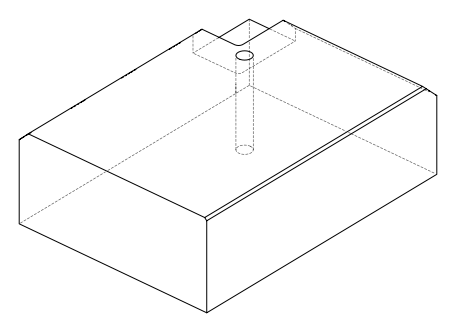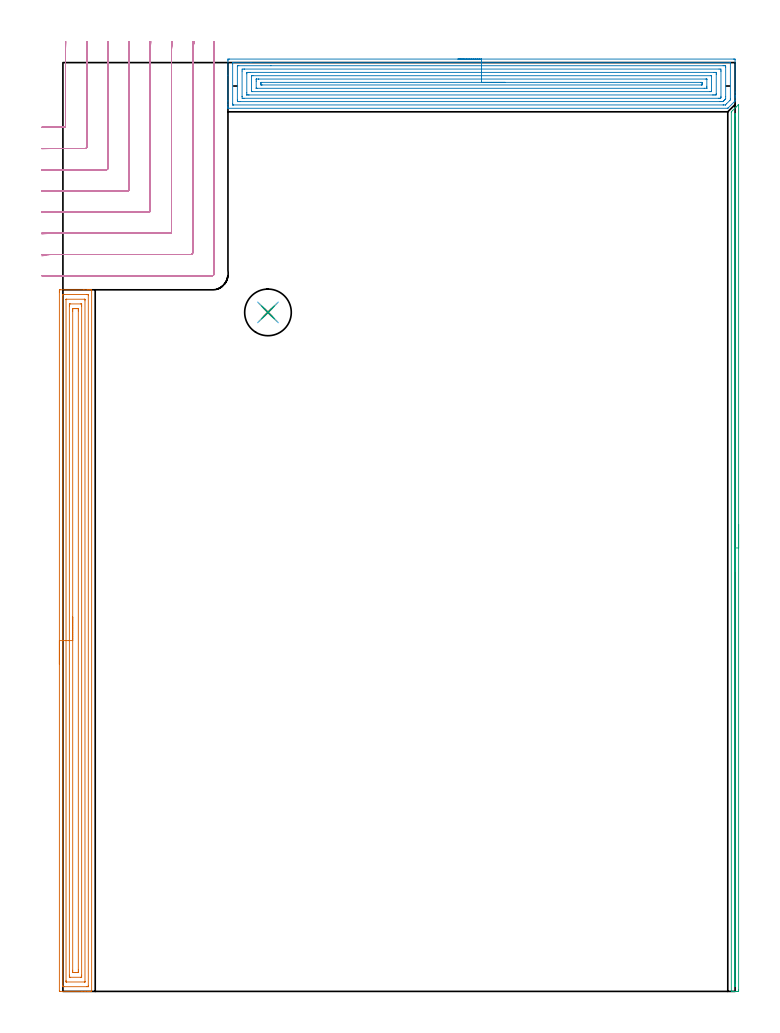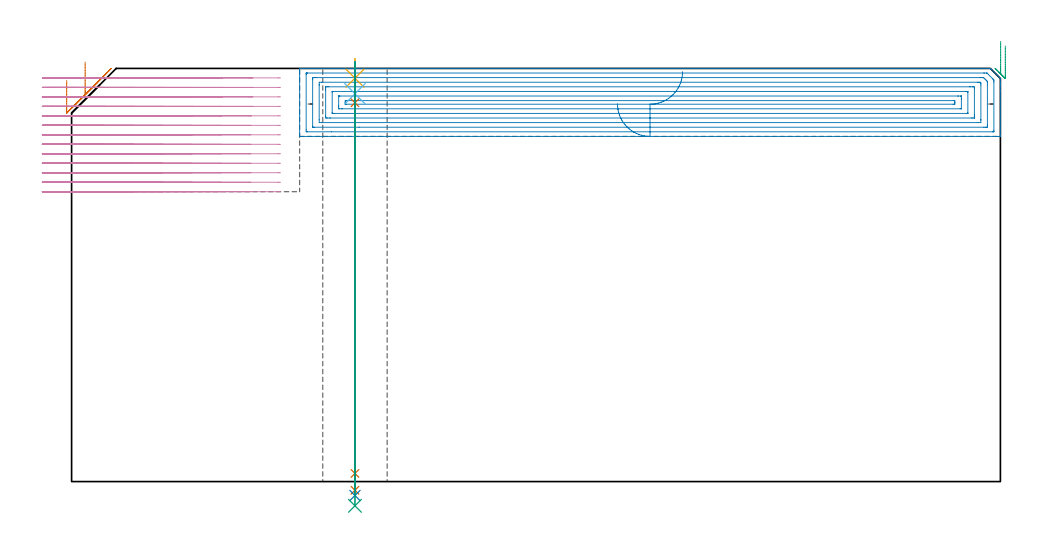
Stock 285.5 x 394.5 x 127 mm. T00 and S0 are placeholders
(PLAN: 9 operations, 6 tool changes, 59.6 min)
(1 AREA_MILL | FG_CHAMFER_SURFACE | UGT0205_001 | 12.21 min | 28614 mm3)
(2 AREA_MILL_1 | FG_CHAMFER_SURFACE_1 | UGT0205_001 | 14.05 min | 48790 mm3)
(3 AREA_MILL_2 | FG_CHAMFER_SURFACE_2 | UGT0205_001 | 6.14 min | 1799 mm3)
(4 MILL_CORNER_NOTCH_RECTANGULAR | CORNER_NOTCH_RECTANGULAR | NXT0201_011 | Follow Part, ap 3, ae 75% | 25.45 min | 253652 mm3)
(5 SPOT_DRILL | STEP1HOLE | NXT0321_9005460120000 | 0.05 min | 173 mm3)
(6 DRILL_BLIND_HOLE_INTO_CENTER | STEP1HOLE | NXT0301_023 | 0.04 min | 86 mm3)
(7 GUN_DRILL_THROUGH_HOLE | STEP1HOLE | UGT0307_001 | 0.57 min | 2331 mm3)
(8 SPADE_DRILL_TO_ENLARGE_THROUGH_HOLE | STEP1HOLE | UGT0306_003 | 0.53 min | 12946 mm3)
(9 DRILL_TO_ENLARGE_THROUGH_HOLE | STEP1HOLE | UGT0301_264 | 0.55 min | 23496 mm3)
(TOOL UGT0205_001 | Chamfer Mill 20 x 3 x 45 deg. | D20 FL50 Z2)
(TOOL NXT0201_011 | ENDMILL 12mm [2P460-1200-NA 1630] | D12 FL38 Z6)
(TOOL NXT0321_9005460120000 | NC Spot Drill, 142deg, 12mm, Carbide, Uncoated | D12 PA142 FL30 Z2)
(TOOL NXT0301_023 | Carbide Drill 5.2mm [860.1-0520-016A1-MM 2214] | D5.2 PA140 FL28 Z2)
(TOOL UGT0307_001 | Gun Drill 5 mm | D5 PA130 FL24 Z1)
(TOOL UGT0306_003 | Spade Drill 12.5mm | D12.5 PA132 FL10 Z2)
(TOOL UGT0301_264 | Twist Drill 19.8 mm | D19.8 PA118 FL140 Z2)
(OP 1 AREA_MILL)
G17 G21 G94 G90
T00 M6
G54
G17 G0 G90 X-1.5 Y139. S1061 M3
G43 Z137. H0
Z123.3
G94 G1 Y139.038 Z122.428 F250.
Y139.152 Z121.564
Y139.341 Z120.712
Y139.603 Z119.88
Y139.937 Z119.074
Y140.34 Z118.3
Y140.808 Z117.564
Y141.34 Z116.872
Y141.929 Z116.229
Y142.572 Z115.64
Y143.264 Z115.108
Y144. Z114.64
Y144.774 Z114.237
Y145.58 Z113.903
Y146.412 Z113.641
Y147.264 Z113.452
Y148.128 Z113.338
Y149. Z113.3
Y297.086
X-1.499 Y297.375 Z113.301
X-1.494 Y297.974 Z113.304
X-1.492 Y297.993 Z113.306
X-0.896 Y298. Z113.901
X8.919 Z123.714
X10.349 Z125.145
X10.704 Z125.499
X11.414 Z126.214
X11.72 Z126.519
X12.14 Y297.993 Z126.931
X12.197 Y297.99 Z126.988
X12.2 Y297.822 Z127.
Y0.178
X12.197 Y0.01 Z126.988
X12.14 Y0.007 Z126.931
X11.72 Y0. Z126.519
X11.414 Z126.214
X10.704 Z125.499
X9.457 Z124.254
X8.027 Z122.823
X-1.165 Z113.632
X-1.492 Y0.01 Z113.306
X-1.499 Y0.335 Z113.299
Y0.348
X-1.5 Y149. Z113.3
X-0.086 Z114.714
Y295.669
X-0.084 Y295.751 Z114.716
X-0.079 Y295.915 Z114.721
X-0.075 Y295.991 Z114.725
X-0.055 Y295.994 Z114.745
X-0.004 Y295.997 Z114.796
X0.477 Y296. Z115.277
X10.293 Z125.093
X10.704 Y295.997 Z125.504
X10.762 Y295.994 Z125.562
X10.774 Y295.991 Z125.574
X10.779 Y295.941 Z125.579
X10.783 Y295.833 Z125.583
X10.785 Y295.67 Z125.585
X10.786 Y295.588 Z125.586
Y2.331
X10.784 Y2.248 Z125.584
X10.779 Y2.085 Z125.579
X10.775 Y2.009 Z125.575
X10.755 Y2.006 Z125.555
X10.704 Y2.003 Z125.504
X10.223 Y2. Z125.023
X0.408 Z115.208
X-0.004 Y2.003 Z114.796
X-0.062 Y2.006 Z114.738
X-0.074 Y2.009 Z114.726
X-0.079 Y2.058 Z114.721
X-0.083 Y2.167 Z114.717
X-0.085 Y2.33 Z114.715
X-0.086 Y2.412 Z114.714
Y149.
X1.328 Z116.128
X1.329 Y293.8 Z116.129
Y293.913
X1.332 Y293.969 Z116.132
X1.335 Y293.988 Z116.135
X1.382 Y293.993 Z116.182
X1.582 Y293.999 Z116.382
X9.119 Z123.919
X9.252 Y293.995 Z124.052
X9.354 Y293.99 Z124.154
X9.365 Y293.949 Z124.165
X9.368 Y293.8 Z124.168
X9.371 Y293.347 Z124.171
Y4.2
Y4.087
X9.368 Y4.031 Z124.168
X9.365 Y4.012 Z124.165
X9.318 Y4.007 Z124.118
X9.118 Y4.001 Z123.918
X1.581 Z116.381
X1.448 Y4.004 Z116.248
X1.346 Y4.01 Z116.146
X1.335 Y4.051 Z116.135
X1.332 Y4.2 Z116.132
X1.329 Y4.653 Z116.129
X1.328 Y149. Z116.128
X2.743 Z117.543
Y291.118
X2.747 Y291.938 Z117.547
X2.749 Y291.988 Z117.549
X2.796 Y291.992 Z117.596
X2.905 Y291.997 Z117.705
X3.125 Y291.999 Z117.925
X7.58 Z122.38
X7.796 Y291.997 Z122.596
X7.904 Y291.993 Z122.704
X7.95 Y291.989 Z122.75
X7.952 Y291.95 Z122.752
X7.957 Y291.188 Z122.757
Y291.118
Y6.881
X7.953 Y6.062 Z122.753
X7.951 Y6.012 Z122.751
X7.904 Y6.008 Z122.704
X7.795 Y6.003 Z122.595
X7.575 Y6.001 Z122.375
X3.12 Z117.92
X2.904 Y6.003 Z117.704
X2.796 Y6.007 Z117.596
X2.75 Y6.011 Z117.55
X2.748 Y6.05 Z117.548
X2.743 Y6.812 Z117.543
Y6.881
Y149.
X4.157 Z118.957
Y288.738
X4.158 Y289.331 Z118.958
X4.16 Y289.629 Z118.96
X4.164 Y289.932 Z118.964
X4.171 Y289.991 Z118.971
X4.208 Y289.993 Z119.008
X4.291 Y289.997 Z119.091
X4.458 Y289.999 Z119.258
X4.682 Y290. Z119.482
X5.574 Z120.374
X6.242 Y289.998 Z121.042
X6.47 Y289.996 Z121.27
X6.528 Y289.99 Z121.328
X6.536 Y289.974 Z121.336
X6.539 Y289.928 Z121.339
X6.542 Y289.331 Z121.342
X6.543 Y289.03 Z121.343
Y9.262
X6.542 Y8.669 Z121.342
X6.54 Y8.371 Z121.34
X6.536 Y8.068 Z121.336
X6.529 Y8.009 Z121.329
X6.492 Y8.006 Z121.292
X6.409 Y8.003 Z121.209
X6.242 Y8.001 Z121.042
X6.018 Y8. Z120.818
X5.126 Z119.926
X4.458 Y8.002 Z119.258
X4.23 Y8.004 Z119.03
X4.172 Y8.01 Z118.972
X4.164 Y8.026 Z118.964
X4.161 Y8.072 Z118.961
X4.158 Y8.669 Z118.958
X4.157 Y8.97 Z118.957
Y149.
Y149.872 Z118.995
Y150.736 Z119.109
Y151.588 Z119.298
Y152.42 Z119.56
Y153.226 Z119.894
Y154. Z120.297
Y154.736 Z120.765
Y155.428 Z121.296
Y156.071 Z121.886
Y156.66 Z122.529
Y157.192 Z123.221
Y157.66 Z123.957
Y158.063 Z124.731
Y158.397 Z125.537
Y158.659 Z126.369
Y158.848 Z127.22
Y158.962 Z128.085
Y159. Z128.957
G0 Z137.
M5
M2
(OP 2 AREA_MILL_1)
G17 G21 G94 G90
T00 M6
G54
G17 G0 G90 X167.8 Y396. S1061 M3
G43 Z137. H0
Z116.1
G94 G1 X167.838 Z115.228 F250.
X167.952 Z114.364
X168.141 Z113.512
X168.403 Z112.68
X168.737 Z111.874
X169.14 Z111.1
X169.608 Z110.364
X170.14 Z109.672
X170.729 Z109.029
X171.372 Z108.44
X172.064 Z107.908
X172.8 Z107.44
X173.574 Z107.037
X174.38 Z106.703
X175.212 Z106.441
X176.064 Z106.252
X176.928 Z106.138
X177.8 Z106.1
X284.895
X285.17 Y395.997 Z106.102
X285.49 Y395.992 Z106.106
X285.5 Y395.666 Z106.431
Y381.976 Z120.119
Y380.508 Z121.589
Y380.189 Z121.907
Y379.551 Z122.549
Y378.205 Z123.895
X285.489 Y378.189 Z123.911
X285.192 Y377.891 Z124.207
X282.646 Y375.346 Z126.753
X282.486 Y375.188 Z126.91
X282.395 Y375.104 Z126.989
X282.217 Y375.1 Z127.
X70.259
X70.11 Y375.102 Z126.988
X70.107 Y375.159 Z126.932
X70.1 Y375.543 Z126.556
Y375.977 Z126.123
Y376.614 Z125.481
Y377.827 Z124.27
Y378.402 Z123.693
Y389.124 Z112.973
X70.101 Y395.379 Z106.718
X70.104 Y395.981 Z106.116
X70.107 Y395.992 Z106.106
X70.705 Y396. Z106.1
X177.8
Y394.586 Z107.514
X283.11 Y394.585 Z107.515
X283.21 Y394.584 Z107.516
X283.409 Y394.579 Z107.521
X283.491 Y394.57 Z107.53
X283.494 Y394.541 Z107.559
X283.496 Y394.486 Z107.614
X283.5 Y394.095 Z108.005
X283.499 Y379.295 Z122.805
X283.497 Y378.907 Z123.193
X283.49 Y378.655 Z123.445
X283.249 Y378.402 Z123.698
X283.18 Y378.331 Z123.769
X281.841 Y376.991 Z125.109
X281.462 Y376.614 Z125.486
X281.391 Y376.548 Z125.552
X281.366 Y376.527 Z125.573
X281.325 Y376.521 Z125.579
X280.532 Y376.515 Z125.585
X280.432
X72.49
X72.39 Y376.516 Z125.584
X72.191 Y376.521 Z125.579
X72.109 Y376.53 Z125.57
X72.106 Y376.559 Z125.541
X72.104 Y376.614 Z125.486
X72.1 Y377.005 Z125.095
X72.101 Y393.982 Z108.118
X72.108 Y394.486 Z107.614
X72.11 Y394.576 Z107.524
X72.29 Y394.582 Z107.518
X72.391 Y394.585 Z107.515
X79.815 Y394.586 Z107.514
X177.8
Y393.172 Z108.928
X280.432 Y393.171 Z108.929
X280.853 Y393.17 Z108.93
X281.325 Y393.167 Z108.933
X281.473 Y393.165 Z108.935
X281.49 Y392.874 Z109.226
X281.496 Y392.698 Z109.402
X281.499 Y392.524 Z109.576
X281.5 Y380.013 Z122.087
X281.495 Y379.295 Z122.805
X281.493 Y379.126 Z122.974
X281.44 Y379.051 Z123.049
X281.325 Y378.927 Z123.173
X281.063 Y378.663 Z123.437
X280.802 Y378.402 Z123.698
X280.617 Y378.217 Z123.883
X280.432 Y378.036 Z124.064
X280.322 Y377.936 Z124.164
X280.222 Y377.933 Z124.167
X280.011 Y377.93 Z124.17
X279.54 Y377.929 Z124.171
X279.12 Y377.928 Z124.172
X75.168 Y377.929 Z124.171
X74.747 Y377.93 Z124.17
X74.275 Y377.933 Z124.167
X74.127 Y377.935 Z124.165
X74.11 Y378.226 Z123.874
X74.104 Y378.402 Z123.698
X74.101 Y378.576 Z123.524
Y392.873 Z109.227
X74.106 Y393.049 Z109.051
X74.11 Y393.16 Z108.94
X74.158 Y393.165 Z108.935
X74.275 Y393.167 Z108.933
X74.696 Y393.171 Z108.929
X88.364 Y393.172 Z108.928
X177.8
Y391.757 Z110.343
X278.695
X279.483 Y391.75 Z110.35
X279.5 Y390.951 Z111.149
Y390.911 Z111.189
Y380.189 Z121.911
X279.496 Y379.762 Z122.338
X279.49 Y379.551 Z122.549
X279.387 Y379.448 Z122.652
X279.276 Y379.35 Z122.75
X279.07 Y379.346 Z122.754
X278.647 Y379.343 Z122.757
X278.6
X76.905
X76.117 Y379.35 Z122.75
X76.1 Y380.149 Z121.951
Y380.189 Z121.911
X76.101 Y390.911 Z111.189
X76.115 Y391.75 Z110.35
X76.953 Y391.757 Z110.343
X77.
X177.8
Y390.343 Z111.757
X276.538
X276.862 Y390.342 Z111.758
X277.435 Y390.338 Z111.762
X277.477 Y390.336 Z111.764
X277.49 Y390.324 Z111.776
X277.496 Y390.277 Z111.823
X277.499 Y390.018 Z112.082
X277.5 Y389.379 Z112.721
X277.499 Y381.338 Z120.762
X277.496 Y381.082 Z121.018
X277.49 Y380.77 Z121.33
X277.181 Y380.763 Z121.337
X276.862 Y380.759 Z121.341
X276.295 Y380.757 Z121.343
X275.97
X79.062
X78.738 Y380.758 Z121.342
X78.165 Y380.762 Z121.338
X78.123 Y380.764 Z121.336
X78.11 Y380.776 Z121.324
X78.104 Y380.823 Z121.277
X78.101 Y381.082 Z121.018
X78.1 Y381.721 Z120.379
X78.101 Y389.762 Z112.338
X78.104 Y390.018 Z112.082
X78.11 Y390.33 Z111.77
X78.419 Y390.337 Z111.763
X78.738 Y390.341 Z111.759
X79.305 Y390.343 Z111.757
X79.63
X177.8
Y388.929 Z113.171
X275.273
X275.437 Y388.927 Z113.173
X275.477 Y388.924 Z113.176
X275.489 Y388.922 Z113.178
X275.492 Y388.912 Z113.188
X275.496 Y388.875 Z113.225
X275.5 Y388.702 Z113.398
X275.499 Y382.447 Z119.653
X275.495 Y382.305 Z119.795
X275.49 Y382.194 Z119.906
X275.484 Y382.177 Z119.923
X275.469 Y382.175 Z119.925
X275.426 Y382.174 Z119.926
X275.078 Y382.171 Z119.929
X274.882
X80.327
X80.163 Y382.173 Z119.927
X80.123 Y382.176 Z119.924
X80.111 Y382.178 Z119.922
X80.108 Y382.188 Z119.912
X80.104 Y382.225 Z119.875
X80.1 Y382.398 Z119.702
X80.101 Y388.653 Z113.447
X80.105 Y388.795 Z113.305
X80.11 Y388.906 Z113.194
X80.116 Y388.923 Z113.177
X80.131 Y388.925 Z113.175
X80.174 Y388.926 Z113.174
X80.522 Y388.929 Z113.171
X80.718
X177.8
Y387.515 Z114.585
X273.116 Y387.514 Z114.586
X273.293 Y387.513 Z114.587
X273.469 Y387.509 Z114.591
X273.486 Y387.508 Z114.592
X273.49 Y387.497 Z114.603
X273.496 Y387.462 Z114.638
X273.499 Y387.406 Z114.694
X273.5 Y384.449 Z117.651
X273.498 Y383.763 Z118.337
X273.495 Y383.659 Z118.441
X273.49 Y383.608 Z118.492
X273.487 Y383.592 Z118.508
X273.465 Y383.59 Z118.51
X273.293 Y383.588 Z118.512
X272.577 Y383.585 Z118.515
X272.4
X82.484 Y383.586 Z118.514
X82.307 Y383.587 Z118.513
X82.131 Y383.591 Z118.509
X82.114 Y383.592 Z118.508
X82.11 Y383.603 Z118.497
X82.104 Y383.639 Z118.461
X82.101 Y383.694 Z118.406
X82.1 Y386.651 Z115.449
X82.102 Y387.337 Z114.763
X82.105 Y387.441 Z114.659
X82.11 Y387.492 Z114.608
X82.113 Y387.508 Z114.592
X82.135 Y387.51 Z114.59
X82.307 Y387.512 Z114.588
X83.023 Y387.515 Z114.585
X83.2
X177.8
Y386.1 Z116.
X270.958
X271.352 Y386.099 Z116.001
X271.422 Y386.098 Z116.002
X271.49 Y386.094 Z116.006
X271.493 Y385.992 Z116.108
X271.5 Y385.558 Z116.542
Y385.55 Z116.55
X271.49 Y385.107 Z116.993
X271.485 Y385.006 Z117.094
X271.348 Y385.003 Z117.097
X271.164 Y385. Z117.1
X84.642
X84.248 Y385.001 Z117.099
X84.178 Y385.002 Z117.098
X84.11 Y385.006 Z117.094
X84.107 Y385.108 Z116.992
X84.1 Y385.542 Z116.558
Y385.55 Z116.55
X84.11 Y385.993 Z116.107
X84.115 Y386.094 Z116.006
X84.252 Y386.097 Z116.003
X84.436 Y386.1 Z116.
X177.8
X178.672 Z116.038
X179.536 Z116.151
X180.388 Z116.34
X181.22 Z116.603
X182.026 Z116.936
X182.8 Z117.339
X183.536 Z117.808
X184.228 Z118.339
X184.871 Z118.928
X185.46 Z119.572
X185.992 Z120.264
X186.46 Z121.
X186.863 Z121.773
X187.197 Z122.579
X187.459 Z123.411
X187.648 Z124.263
X187.762 Z125.128
X187.8 Z126.
G0 Z137.
M5
M2
(OP 3 AREA_MILL_2)
G17 G21 G94 G90
T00 M6
G54
G17 G0 G90 X287. Y198.35 S1061 M3
G43 Z137. H0
Z133.9
G94 G1 Y198.312 Z133.028 F250.
Y198.198 Z132.164
Y198.009 Z131.312
Y197.747 Z130.48
Y197.413 Z129.674
Y197.01 Z128.9
Y196.541 Z128.164
Y196.01 Z127.472
Y195.421 Z126.829
Y194.778 Z126.24
Y194.086 Z125.708
Y193.35 Z125.24
Y192.576 Z124.837
Y191.77 Z124.503
Y190.938 Z124.241
Y190.086 Z124.052
Y189.221 Z123.938
Y188.35 Z123.9
Y0.626
X286.998 Y0.371
X286.993 Y0.01 Z123.901
X286.751 Y0. Z124.144
X286.231 Z124.666
X285.883 Z125.012
X285.364 Z125.532
X285.016 Z125.878
X284.1 Z126.8
X283.999 Y0.001 Z126.892
X283.945 Y0.003 Z126.946
X283.903 Y0.01 Z126.988
X283.9 Y0.179 Z127.
Y373.392
X283.904 Y373.595 Z126.989
X283.973 Y373.674 Z126.924
X284.484 Y374.184 Z126.416
X285.883 Y375.584 Z125.016
X286.844 Y376.545 Z124.054
X286.892 Y376.594 Z124.004
X286.99 Y376.682 Z123.902
X286.995 Y376.647 Z123.899
X286.998 Y376.616 Z123.898
X286.999 Y376.585 Z123.899
X287. Y376.534 Z123.9
Y188.35
X285.586 Z125.314
Y2.721
X285.584 Y2.414 Z125.316
X285.582 Y2.207 Z125.318
X285.579 Y2.026 Z125.321
X285.41 Y2.008 Z125.49
X285.332 Y2.01 Z125.568
X285.321 Y2.015 Z125.579
X285.319 Y2.041 Z125.581
X285.316 Y2.105 Z125.584
X285.315 Y2.414 Z125.585
X285.314 Y2.694 Z125.586
X285.315 Y371.884 Z125.585
X285.316 Y372.189 Z125.584
X285.321 Y372.498 Z125.579
X285.323 Y372.562 Z125.577
X285.353 Y372.597 Z125.547
X285.386 Y372.631 Z125.514
X285.576 Y372.815 Z125.324
X285.579 Y372.814 Z125.321
X285.582 Y372.809 Z125.318
X285.585 Y372.498 Z125.315
X285.586 Y372.191 Z125.314
Y371.911
Y188.35
Y187.478 Z125.352
Y186.613 Z125.466
Y185.762 Z125.655
Y184.93 Z125.917
Y184.124 Z126.251
Y183.35 Z126.654
Y182.614 Z127.123
Y181.922 Z127.654
Y181.279 Z128.243
Y180.689 Z128.886
Y180.158 Z129.578
Y179.69 Z130.314
Y179.287 Z131.088
Y178.953 Z131.894
Y178.691 Z132.726
Y178.502 Z133.578
Y178.388 Z134.443
Y178.35 Z135.314
G0 Z137.
M5
M2
(OP 4 MILL_CORNER_NOTCH_RECTANGULAR)
G17 G21 G94 G90
T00 M6
G54
G17 G0 G90 X-8.999 Y366.909 S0 M3
G43 Z137. H1
Z124.085
G94 G1 X-6. Y366.981 F250.
G2 X-4.472 Y367. R63. F500.
G1 X0.505
G3 X1.1 Y367.595 R0.6
G1 Y398.973
G2 X1.119 Y400.5 R63.
G1 X1.191 Y403.499 F250.
G0 Z137.
X-8.999 Y357.893
Z124.085
G1 X-6. Y357.978
G2 X-4.472 Y358. R54. F500.
G1 X9.505
G3 X10.1 Y358.595 R0.6
G1 Y398.973
G2 X10.122 Y400.5 R54.
G1 X10.206 Y403.499 F250.
G0 Z137.
X-8.998 Y348.872
Z124.085
G1 X-6. Y348.974
G2 X-4.472 Y349. R45. F500.
G1 X18.505
G3 X19.1 Y349.595 R0.6
G1 Y398.973
G2 X19.126 Y400.5 R45.
G1 X19.228 Y403.498 F250.
G0 Z137.
X-8.997 Y339.84
Z124.085
G1 X-6. Y339.968
G2 X-4.472 Y340. R36. F500.
G1 X27.504
G3 X28.1 Y340.596 R0.6
G1 Y398.973
G2 X28.132 Y400.5 R36.
G1 X28.26 Y403.497 F250.
G0 Z137.
X-8.995 Y330.787
Z124.085
G1 X-6. Y330.957
G2 X-4.472 Y331. R27. F500.
G1 X36.504
G3 X37.1 Y331.596 R0.6
G1 Y398.973
G2 X37.143 Y400.5 R27.
G1 X37.313 Y403.495 F250.
G0 Z137.
X-8.989 Y321.68
Z124.085
G1 X-6. Y321.935
G2 X-4.472 Y322. R18. F500.
G1 X45.504
G3 X46.1 Y322.596 R0.6
G1 Y398.973
G2 X46.165 Y400.5 R18.
G1 X46.419 Y403.489 F250.
G0 Z137.
X-8.956 Y312.36
Z124.085
G1 X-6. Y312.869
G2 X-4.472 Y313. R9. F500.
G1 X54.504
G3 X55.1 Y313.596 R0.6
G1 Y398.973
G2 X55.23 Y400.5 R9.
G1 X55.739 Y403.457 F250.
G0 Z137.
X-7.472 Y304.
Z124.085
G1 X-4.472
X63.504 F500.
G3 X64.1 Y304.596 R0.6
G1 Y398.973
Y401.973 F250.
G0 Z137.
X-9. Y366.947
Z121.169
G1 X-6. Y366.993
G2 X-5.037 Y367. R63. F500.
G1 X0.505
G3 X1.1 Y367.595 R0.6
G1 Y398.973
G2 X1.119 Y400.5 R63.
G1 X1.191 Y403.499 F250.
G0 Z137.
X-9. Y357.938
Z121.169
G1 X-6. Y357.991
G2 X-5.037 Y358. R54. F500.
G1 X9.505
G3 X10.1 Y358.595 R0.6
G1 Y398.973
G2 X10.122 Y400.5 R54.
G1 X10.206 Y403.499 F250.
G0 Z137.
X-8.999 Y348.925
Z121.169
G1 X-6. Y348.99
G2 X-5.037 Y349. R45. F500.
G1 X18.505
G3 X19.1 Y349.595 R0.6
G1 Y398.973
G2 X19.126 Y400.5 R45.
G1 X19.228 Y403.498 F250.
G0 Z137.
X-8.999 Y339.907
Z121.169
G1 X-6. Y339.987
G2 X-5.037 Y340. R36. F500.
G1 X27.504
G3 X28.1 Y340.596 R0.6
G1 Y398.973
G2 X28.132 Y400.5 R36.
G1 X28.26 Y403.497 F250.
G0 Z137.
X-8.998 Y330.876
Z121.169
G1 X-6. Y330.983
G2 X-5.037 Y331. R27. F500.
G1 X36.504
G3 X37.1 Y331.596 R0.6
G1 Y398.973
G2 X37.143 Y400.5 R27.
G1 X37.313 Y403.495 F250.
G0 Z137.
X-8.996 Y321.814
Z121.169
G1 X-6. Y321.974
G2 X-5.037 Y322. R18. F500.
G1 X45.504
G3 X46.1 Y322.596 R0.6
G1 Y398.973
G2 X46.165 Y400.5 R18.
G1 X46.419 Y403.489 F250.
G0 Z137.
X-8.983 Y312.627
Z121.169
G1 X-6. Y312.948
G2 X-5.037 Y313. R9. F500.
G1 X54.504
G3 X55.1 Y313.596 R0.6
G1 Y398.973
G2 X55.23 Y400.5 R9.
G1 X55.739 Y403.457 F250.
G0 Z137.
X-8.037 Y304.
Z121.169
G1 X-5.037
X63.504 F500.
G3 X64.1 Y304.596 R0.6
G1 Y398.973
Y401.973 F250.
G0 Z137.
X-9. Y367.
Z118.254
G1 X-6.
X0.505 F500.
G3 X1.1 Y367.595 R0.6
G1 Y398.973
G2 X1.119 Y400.5 R63.
G1 X1.191 Y403.499 F250.
G0 Z137.
X-9. Y358.
Z118.254
G1 X-6.
X0.505 F500.
X9.505
G3 X10.1 Y358.595 R0.6
G1 Y398.973
G2 X10.122 Y400.5 R54.
G1 X10.206 Y403.499 F250.
G0 Z137.
X-9. Y348.999
Z118.254
G1 X-6. Y349.
X9.505 F500.
X18.505
G3 X19.1 Y349.595 R0.6
G1 Y398.973
G2 X19.126 Y400.5 R45.
G1 X19.228 Y403.498 F250.
G0 Z137.
X-9. Y339.999
Z118.254
G1 X-6. Y340.
X18.505 F500.
X27.504
G3 X28.1 Y340.596 R0.6
G1 Y398.973
G2 X28.132 Y400.5 R36.
G1 X28.26 Y403.497 F250.
G0 Z137.
X-9. Y330.999
Z118.254
G1 X-6. Y331.
X27.504 F500.
X36.504
G3 X37.1 Y331.596 R0.6
G1 Y398.973
G2 X37.143 Y400.5 R27.
G1 X37.313 Y403.495 F250.
G0 Z137.
X-9. Y321.999
Z118.254
G1 X-6. Y322.
X36.504 F500.
X45.504
G3 X46.1 Y322.596 R0.6
G1 Y398.973
G2 X46.165 Y400.5 R18.
G1 X46.419 Y403.489 F250.
G0 Z137.
X-9. Y312.997
Z118.254
G1 X-6. Y313.
X45.504 F500.
X54.504
G3 X55.1 Y313.596 R0.6
G1 Y398.973
G2 X55.23 Y400.5 R9.
G1 X55.739 Y403.457 F250.
G0 Z137.
X-8.992 Y304.
Z118.254
G1 X-5.992
X63.504 F500.
G3 X64.1 Y304.596 R0.6
G1 Y398.973
Y401.973 F250.
G0 Z137.
X-9. Y367.
Z115.338
G1 X-6.
X0.505 F500.
G3 X1.1 Y367.595 R0.6
G1 Y398.981
G2 X1.118 Y400.5 R63.
G1 X1.191 Y403.499 F250.
G0 Z137.
X-9. Y358.
Z115.338
G1 X-6.
X9.505 F500.
G3 X10.1 Y358.595 R0.6
G1 Y398.981
G2 X10.121 Y400.5 R54.
G1 X10.206 Y403.499 F250.
G0 Z137.
X-9. Y349.
Z115.338
G1 X-6.
X18.505 F500.
G3 X19.1 Y349.595 R0.6
G1 Y398.981
G2 X19.126 Y400.5 R45.
G1 X19.227 Y403.498 F250.
G0 Z137.
X-9. Y340.
Z115.338
G1 X-6.
X27.504 F500.
G3 X28.1 Y340.596 R0.6
G1 Y398.981
G2 X28.132 Y400.5 R36.
G1 X28.259 Y403.497 F250.
G0 Z137.
X-9. Y331.
Z115.338
G1 X-6.
X36.504 F500.
G3 X37.1 Y331.596 R0.6
G1 Y398.981
G2 X37.143 Y400.5 R27.
G1 X37.312 Y403.495 F250.
G0 Z137.
X-9. Y322.
Z115.338
G1 X-6.
X45.504 F500.
G3 X46.1 Y322.596 R0.6
G1 Y398.981
G2 X46.164 Y400.5 R18.
G1 X46.417 Y403.489 F250.
G0 Z137.
X-9. Y313.
Z115.338
G1 X-6.
X54.504 F500.
G3 X55.1 Y313.596 R0.6
G1 Y398.981
G2 X55.229 Y400.5 R9.
G1 X55.736 Y403.457 F250.
G0 Z137.
X-9. Y304.
Z115.338
G1 X-6.
X63.504 F500.
G3 X64.1 Y304.596 R0.6
G1 Y398.981
Y401.981 F250.
G0 Z137.
X-9. Y367.
Z112.423
G1 X-6.
X0.505 F500.
G3 X1.1 Y367.595 R0.6
G1 Y400.255
Y400.5
X1.112 Y403.5 F250.
G0 Z137.
X-9. Y358.
Z112.423
G1 X-6.
X9.505 F500.
G3 X10.1 Y358.595 R0.6
G1 Y400.255
X10.101 Y400.5
X10.114 Y403.5 F250.
G0 Z137.
X-9. Y349.
Z112.423
G1 X-6.
X18.505 F500.
G3 X19.1 Y349.595 R0.6
G1 Y400.255
X19.101 Y400.5
X19.117 Y403.5 F250.
G0 Z137.
X-9. Y340.
Z112.423
G1 X-6.
X27.504 F500.
G3 X28.1 Y340.596 R0.6
G1 Y400.255
X28.101 Y400.5
X28.121 Y403.5 F250.
G0 Z137.
X-9. Y331.
Z112.423
G1 X-6.
X36.504 F500.
G3 X37.1 Y331.596 R0.6
G1 Y400.255
G2 X37.101 Y400.5 R27.
G1 X37.128 Y403.5 F250.
G0 Z137.
X-9. Y322.
Z112.423
G1 X-6.
X45.504 F500.
G3 X46.1 Y322.596 R0.6
G1 Y400.255
G2 X46.102 Y400.5 R18.
G1 X46.142 Y403.5 F250.
G0 Z137.
X-9. Y313.
Z112.423
G1 X-6.
X54.504 F500.
G3 X55.1 Y313.596 R0.6
G1 Y400.255
G2 X55.103 Y400.5 R9.
G1 X55.185 Y403.499 F250.
G0 Z137.
X-9. Y304.
Z112.423
G1 X-6.
X63.504 F500.
G3 X64.1 Y304.596 R0.6
G1 Y400.255
Y403.255 F250.
G0 Z137.
X-9. Y367.
Z109.508
G1 X-6.
X0.505 F500.
G3 X1.1 Y367.595 R0.6
G1 Y400.5
Y403.5 F250.
G0 Z137.
X-9. Y358.
Z109.508
G1 X-6.
X9.505 F500.
G3 X10.1 Y358.595 R0.6
G1 Y400.5
Y403.5 F250.
G0 Z137.
X-9. Y349.
Z109.508
G1 X-6.
X18.505 F500.
G3 X19.1 Y349.595 R0.6
G1 Y400.5
Y403.5 F250.
G0 Z137.
X-9. Y340.
Z109.508
G1 X-6.
X27.504 F500.
G3 X28.1 Y340.596 R0.6
G1 Y400.5
Y403.5 F250.
G0 Z137.
X-9. Y331.
Z109.508
G1 X-6.
X36.504 F500.
G3 X37.1 Y331.596 R0.6
G1 Y400.5
Y403.5 F250.
G0 Z137.
X-9. Y322.
Z109.508
G1 X-6.
X45.504 F500.
G3 X46.1 Y322.596 R0.6
G1 Y400.5
Y403.5 F250.
G0 Z137.
X-9. Y313.
Z109.508
G1 X-6.
X54.504 F500.
G3 X55.1 Y313.596 R0.6
G1 Y400.5
Y403.5 F250.
G0 Z137.
X-9. Y304.
Z109.508
G1 X-6.
X63.504 F500.
G3 X64.1 Y304.596 R0.6
G1 Y400.5
Y403.5 F250.
G0 Z137.
X-9. Y367.
Z106.592
G1 X-6.
X0.505 F500.
G3 X1.1 Y367.595 R0.6
G1 Y400.5
Y403.5 F250.
G0 Z137.
X-9. Y358.
Z106.592
G1 X-6.
X9.505 F500.
G3 X10.1 Y358.595 R0.6
G1 Y400.5
Y403.5 F250.
G0 Z137.
X-9. Y349.
Z106.592
G1 X-6.
X18.505 F500.
G3 X19.1 Y349.595 R0.6
G1 Y400.5
Y403.5 F250.
G0 Z137.
X-9. Y340.
Z106.592
G1 X-6.
X27.504 F500.
G3 X28.1 Y340.596 R0.6
G1 Y400.5
Y403.5 F250.
G0 Z137.
X-9. Y331.
Z106.592
G1 X-6.
X36.504 F500.
G3 X37.1 Y331.596 R0.6
G1 Y400.5
Y403.5 F250.
G0 Z137.
X-9. Y322.
Z106.592
G1 X-6.
X45.504 F500.
G3 X46.1 Y322.596 R0.6
G1 Y400.5
Y403.5 F250.
G0 Z137.
X-9. Y313.
Z106.592
G1 X-6.
X54.504 F500.
G3 X55.1 Y313.596 R0.6
G1 Y400.5
Y403.5 F250.
G0 Z137.
X-9. Y304.
Z106.592
G1 X-6.
X63.504 F500.
G3 X64.1 Y304.596 R0.6
G1 Y400.5
Y403.5 F250.
G0 Z137.
X-9. Y367.
Z103.677
G1 X-6.
X0.505 F500.
G3 X1.1 Y367.595 R0.6
G1 Y400.5
Y403.5 F250.
G0 Z137.
X-9. Y358.
Z103.677
G1 X-6.
X9.505 F500.
G3 X10.1 Y358.595 R0.6
G1 Y400.5
Y403.5 F250.
G0 Z137.
X-9. Y349.
Z103.677
G1 X-6.
X18.505 F500.
G3 X19.1 Y349.595 R0.6
G1 Y400.5
Y403.5 F250.
G0 Z137.
X-9. Y340.
Z103.677
G1 X-6.
X27.504 F500.
G3 X28.1 Y340.596 R0.6
G1 Y400.5
Y403.5 F250.
G0 Z137.
X-9. Y331.
Z103.677
G1 X-6.
X36.504 F500.
G3 X37.1 Y331.596 R0.6
G1 Y400.5
Y403.5 F250.
G0 Z137.
X-9. Y322.
Z103.677
G1 X-6.
X45.504 F500.
G3 X46.1 Y322.596 R0.6
G1 Y400.5
Y403.5 F250.
G0 Z137.
X-9. Y313.
Z103.677
G1 X-6.
X54.504 F500.
G3 X55.1 Y313.596 R0.6
G1 Y400.5
Y403.5 F250.
G0 Z137.
X-9. Y304.
Z103.677
G1 X-6.
X63.504 F500.
G3 X64.1 Y304.596 R0.6
G1 Y400.5
Y403.5 F250.
G0 Z137.
X-9. Y367.
Z100.762
G1 X-6.
X0.505 F500.
G3 X1.1 Y367.595 R0.6
G1 Y400.5
Y403.5 F250.
G0 Z137.
X-9. Y358.
Z100.762
G1 X-6.
X9.505 F500.
G3 X10.1 Y358.595 R0.6
G1 Y400.5
Y403.5 F250.
G0 Z137.
X-9. Y349.
Z100.762
G1 X-6.
X18.505 F500.
G3 X19.1 Y349.595 R0.6
G1 Y400.5
Y403.5 F250.
G0 Z137.
X-9. Y340.
Z100.762
G1 X-6.
X27.504 F500.
G3 X28.1 Y340.596 R0.6
G1 Y400.5
Y403.5 F250.
G0 Z137.
X-9. Y331.
Z100.762
G1 X-6.
X36.504 F500.
G3 X37.1 Y331.596 R0.6
G1 Y400.5
Y403.5 F250.
G0 Z137.
X-9. Y322.
Z100.762
G1 X-6.
X45.504 F500.
G3 X46.1 Y322.596 R0.6
G1 Y400.5
Y403.5 F250.
G0 Z137.
X-9. Y313.
Z100.762
G1 X-6.
X54.504 F500.
G3 X55.1 Y313.596 R0.6
G1 Y400.5
Y403.5 F250.
G0 Z137.
X-9. Y304.
Z100.762
G1 X-6.
X63.504 F500.
G3 X64.1 Y304.596 R0.6
G1 Y400.5
Y403.5 F250.
G0 Z137.
X-9. Y367.
Z97.846
G1 X-6.
X0.505 F500.
G3 X1.1 Y367.595 R0.6
G1 Y400.5
Y403.5 F250.
G0 Z137.
X-9. Y358.
Z97.846
G1 X-6.
X9.505 F500.
G3 X10.1 Y358.595 R0.6
G1 Y400.5
Y403.5 F250.
G0 Z137.
X-9. Y349.
Z97.846
G1 X-6.
X18.505 F500.
G3 X19.1 Y349.595 R0.6
G1 Y400.5
Y403.5 F250.
G0 Z137.
X-9. Y340.
Z97.846
G1 X-6.
X27.504 F500.
G3 X28.1 Y340.596 R0.6
G1 Y400.5
Y403.5 F250.
G0 Z137.
X-9. Y331.
Z97.846
G1 X-6.
X36.504 F500.
G3 X37.1 Y331.596 R0.6
G1 Y400.5
Y403.5 F250.
G0 Z137.
X-9. Y322.
Z97.846
G1 X-6.
X45.504 F500.
G3 X46.1 Y322.596 R0.6
G1 Y400.5
Y403.5 F250.
G0 Z137.
X-9. Y313.
Z97.846
G1 X-6.
X54.504 F500.
G3 X55.1 Y313.596 R0.6
G1 Y400.5
Y403.5 F250.
G0 Z137.
X-9. Y304.
Z97.846
G1 X-6.
X63.504 F500.
G3 X64.1 Y304.596 R0.6
G1 Y400.5
Y403.5 F250.
G0 Z137.
X-9. Y367.
Z94.931
G1 X-6.
X0.505 F500.
G3 X1.1 Y367.595 R0.6
G1 Y400.5
Y403.5 F250.
G0 Z137.
X-9. Y358.
Z94.931
G1 X-6.
X9.505 F500.
G3 X10.1 Y358.595 R0.6
G1 Y400.5
Y403.5 F250.
G0 Z137.
X-9. Y349.
Z94.931
G1 X-6.
X18.505 F500.
G3 X19.1 Y349.595 R0.6
G1 Y400.5
Y403.5 F250.
G0 Z137.
X-9. Y340.
Z94.931
G1 X-6.
X27.504 F500.
G3 X28.1 Y340.596 R0.6
G1 Y400.5
Y403.5 F250.
G0 Z137.
X-9. Y331.
Z94.931
G1 X-6.
X36.504 F500.
G3 X37.1 Y331.596 R0.6
G1 Y400.5
Y403.5 F250.
G0 Z137.
X-9. Y322.
Z94.931
G1 X-6.
X45.504 F500.
G3 X46.1 Y322.596 R0.6
G1 Y400.5
Y403.5 F250.
G0 Z137.
X-9. Y313.
Z94.931
G1 X-6.
X54.504 F500.
G3 X55.1 Y313.596 R0.6
G1 Y400.5
Y403.5 F250.
G0 Z137.
X-9. Y304.
Z94.931
G1 X-6.
X63.504 F500.
G3 X64.1 Y304.596 R0.6
G1 Y400.5
Y403.5 F250.
G0 Z137.
X-9. Y367.
Z92.015
G1 X-6.
X0.505 F500.
G3 X1.1 Y367.595 R0.6
G1 Y400.5
Y403.5 F250.
G0 Z137.
X-9. Y358.
Z92.015
G1 X-6.
X9.505 F500.
G3 X10.1 Y358.595 R0.6
G1 Y400.5
Y403.5 F250.
G0 Z137.
X-9. Y349.
Z92.015
G1 X-6.
X18.505 F500.
G3 X19.1 Y349.595 R0.6
G1 Y400.5
Y403.5 F250.
G0 Z137.
X-9. Y340.
Z92.015
G1 X-6.
X27.504 F500.
G3 X28.1 Y340.596 R0.6
G1 Y400.5
Y403.5 F250.
G0 Z137.
X-9. Y331.
Z92.015
G1 X-6.
X36.504 F500.
G3 X37.1 Y331.596 R0.6
G1 Y400.5
Y403.5 F250.
G0 Z137.
X-9. Y322.
Z92.015
G1 X-6.
X45.504 F500.
G3 X46.1 Y322.596 R0.6
G1 Y400.5
Y403.5 F250.
G0 Z137.
X-9. Y313.
Z92.015
G1 X-6.
X54.504 F500.
G3 X55.1 Y313.596 R0.6
G1 Y400.5
Y403.5 F250.
G0 Z137.
X-9. Y304.
Z92.015
G1 X-6.
X63.504 F500.
G3 X64.1 Y304.596 R0.6
G1 Y400.5
Y403.5 F250.
G0 Z137.
X-9. Y367.
Z89.1
G1 X-6.
X0.505 F500.
G3 X1.1 Y367.595 R0.6
G1 Y400.5
Y403.5 F250.
G0 Z137.
X-9. Y358.
Z89.1
G1 X-6.
X9.505 F500.
G3 X10.1 Y358.595 R0.6
G1 Y400.5
Y403.5 F250.
G0 Z137.
X-9. Y349.
Z89.1
G1 X-6.
X18.505 F500.
G3 X19.1 Y349.595 R0.6
G1 Y400.5
Y403.5 F250.
G0 Z137.
X-9. Y340.
Z89.1
G1 X-6.
X27.504 F500.
G3 X28.1 Y340.596 R0.6
G1 Y400.5
Y403.5 F250.
G0 Z137.
X-9. Y331.
Z89.1
G1 X-6.
X36.504 F500.
G3 X37.1 Y331.596 R0.6
G1 Y400.5
Y403.5 F250.
G0 Z137.
X-9. Y322.
Z89.1
G1 X-6.
X45.504 F500.
G3 X46.1 Y322.596 R0.6
G1 Y400.5
Y403.5 F250.
G0 Z137.
X-9. Y313.
Z89.1
G1 X-6.
X54.504 F500.
G3 X55.1 Y313.596 R0.6
G1 Y400.5
Y403.5 F250.
G0 Z137.
X-9. Y304.
Z89.1
G1 X-6.
X63.504 F500.
G3 X64.1 Y304.596 R0.6
G1 Y400.5
Y403.5 F250.
G0 Z137.
M5
M2
(OP 5 SPOT_DRILL)
G17 G21 G94 G90
T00 M6
G54
G17 G0 G90 X87.1 Y288.4 S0 M3
G43 Z137. H0
G94 G81 G98 Z124. F250. R130.
G80
M5
M2
(OP 6 DRILL_BLIND_HOLE_INTO_CENTER)
G17 G21 G94 G90
T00 M6
G54
G17 G0 G90 X87.1 Y288.4 S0 M3
G43 Z137. H1
G94 G81 G98 Z119.2 F250. R129.
G80
M5
M2
(OP 7 GUN_DRILL_THROUGH_HOLE)
G17 G21 G94 G90
T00 M6
G54
G17 G0 G90 X87.1 Y288.4 M8
G43 Z137. H0
Z124.862
S716 M3
G94 G1 Z116.444 F125. M26
G4 X.084
Z2.5 F250.
G4 X.084
Z-2.666 F125.
G4 X.084
M5
M9
G0 Z124.862
Z137.
M2
(OP 8 SPADE_DRILL_TO_ENLARGE_THROUGH_HOLE)
G17 G21 G94 G90
T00 M6
G54
G17 G0 G90 X87.1 Y288.4 S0 M3
G43 Z137. H0
G94 G73 G98 Z-4.283 F250. Q11.935 R129.
G80
M5
M2
(OP 9 DRILL_TO_ENLARGE_THROUGH_HOLE)
G17 G21 G94 G90
T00 M6
G54
G17 G0 G90 X87.1 Y288.4 S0 M3
G43 Z137. H0
G94 G73 G98 Z-7.449 F250. Q19.207 R129.
G80
M5
M2
